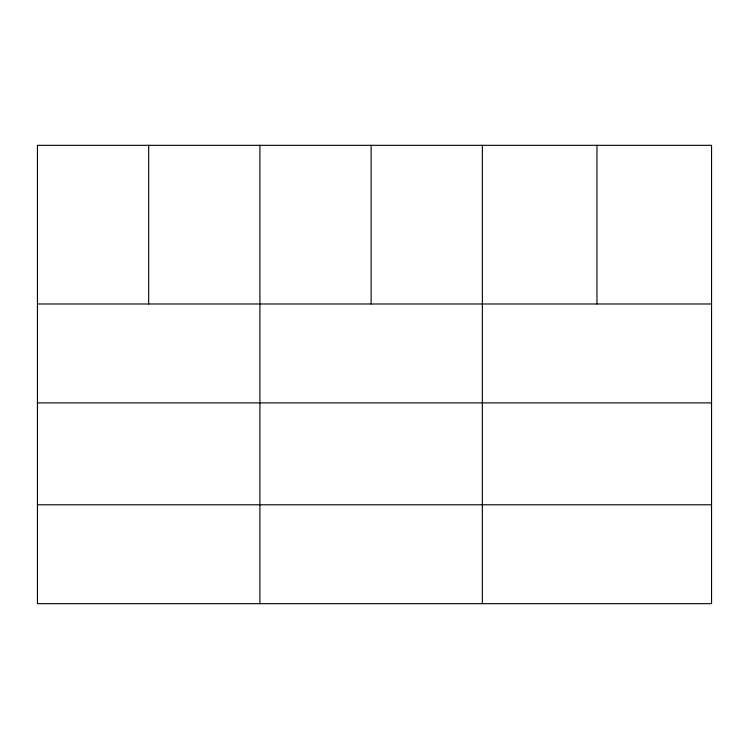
<?xml version="1.0" encoding="UTF-8"?>
<svg xmlns="http://www.w3.org/2000/svg" width="749" height="749" viewBox="0 0 749 749"><rect width="100%" height="100%" fill="white"/><g stroke="black" fill="none" stroke-linecap="round" stroke-linejoin="round"><path stroke-width="1.12" d="M711.55 402.887L711.55 145.325L37.45 145.325L37.45 603.675L711.55 603.675L711.55 402.887L37.45 402.887M37.45 303.982L711.55 303.982M37.45 504.779L711.55 504.779M596.953 145.325L596.953 303.982M482.356 145.325L482.356 603.675M371.13 145.325L371.13 303.982M259.903 145.325L259.903 603.675M148.677 145.325L148.677 303.982"/></g></svg>
